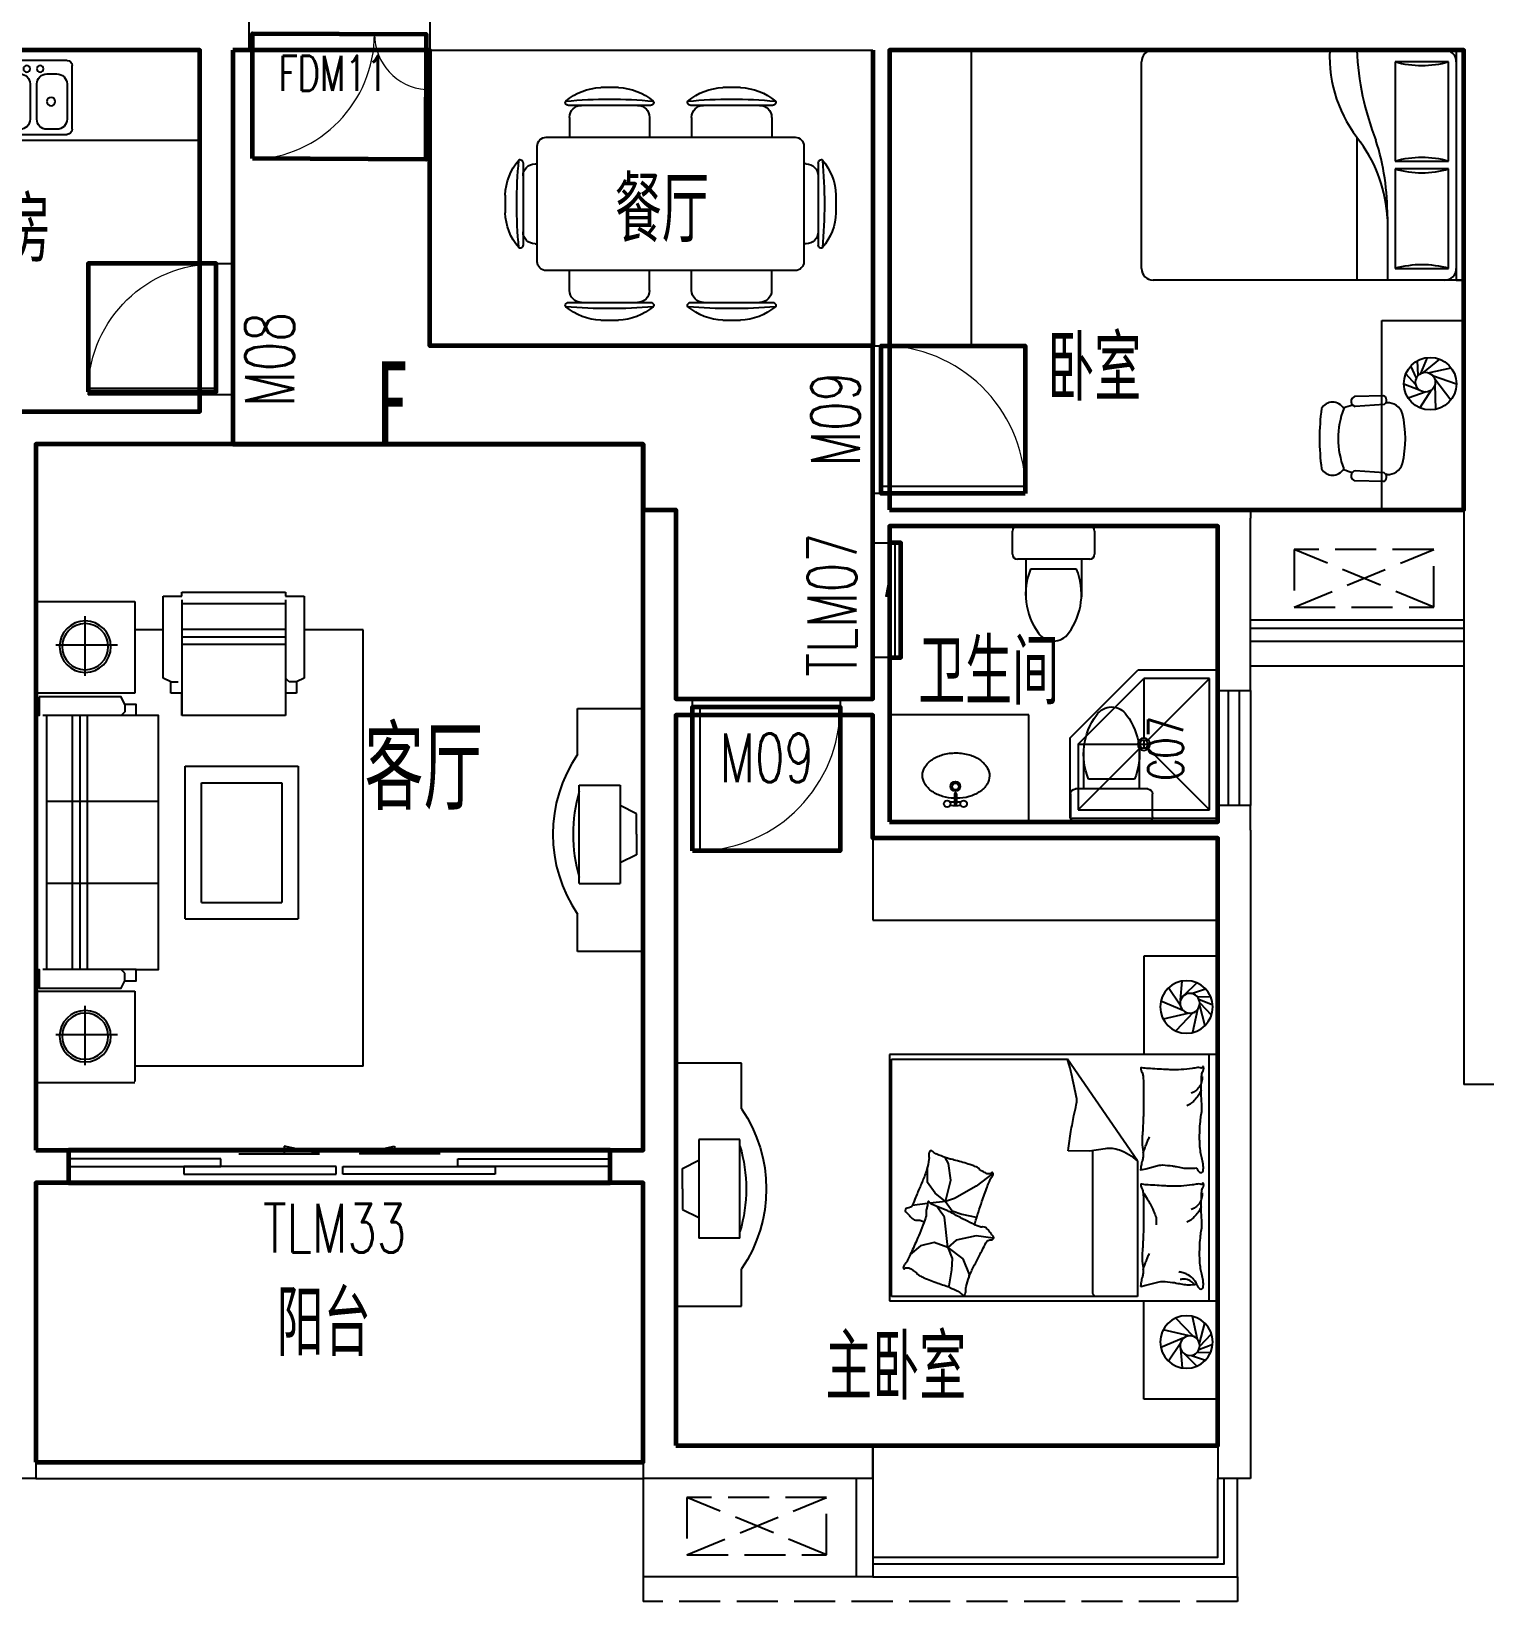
# Model space of a CAD drawing. Extents: x -503102 to -474302, y -636822 to -607622.
# Drawn here: x -492328 to -483476, y -636822 to -627257 of the extents above; entities that cross this region are included whole.
import ezdxf
from ezdxf.enums import TextEntityAlignment as Align

# ---------------------------------------------------------------- set-up
doc = ezdxf.new("R2010")
doc.units = 0
doc.header["$LTSCALE"] = 1000
doc.header["$MEASUREMENT"] = 0
doc.linetypes.add('DASH', pattern=[0.35, 0.25, -0.1])
doc.linetypes.add('HIDDEN2', pattern=[4, 3, -1])
doc.layers.get('0').update_dxf_attribs({"linetype": 'CONTINUOUS'})
for name, color, linetype in [('BACONY', 6, 'CONTINUOUS'), ('FUR', 8, 'CONTINUOUS'), ('PUB_TEXT', 7, 'CONTINUOUS'), ('rname', 255, 'CONTINUOUS'), ('Text(文字)', 7, 'CONTINUOUS'), ('WALL', 2, 'CONTINUOUS'), ('WINDOW', 3, 'CONTINUOUS'), ('WINDOW_TEXT', 7, 'CONTINUOUS'), ('厨洁', 151, 'CONTINUOUS'), ('家具', 145, 'CONTINUOUS'), ('看线', 4, 'CONTINUOUS')]:
    doc.layers.add(name, color=color, linetype=linetype)
for name, color, linetype, lineweight in [('GT_卧室', 1, 'CONTINUOUS', 60), ('GT_卫生间', 5, 'CONTINUOUS', 60), ('GT_厨房', 4, 'CONTINUOUS', 60), ('GT_客厅', 2, 'CONTINUOUS', 60), ('GT_过道', 30, 'CONTINUOUS', 60), ('GT_门', 245, 'CONTINUOUS', 60), ('GT_阳台', 6, 'CONTINUOUS', 60), ('GT_餐厅', 3, 'CONTINUOUS', 60)]:
    doc.layers.add(name, color=color, linetype=linetype, lineweight=lineweight)
doc.styles.add('_TCH_WINDOW', font='SIMPLEX', dxfattribs={"height": 3.5, "bigfont": 'GBCBIG'})
doc.styles.add('ATT', font='TXT')
doc.styles.add('DIM_FONT', font='ROMAND.shx', dxfattribs={"width": 0.7})
doc.styles.add('HZ', font='', dxfattribs={"width": 0.8})
doc.styles.get("Standard").update_dxf_attribs({"font": 'GBENOR', "bigfont": 'GBCBIG'})
doc.styles.get('HZ').set_extended_font_data('FangSong_GB2312')

# ---------------------------------------------------------------- blocks, each defined once
blk = doc.blocks.new('A$C6A1B0631')
for p, q in [((30, 697.2), (470, 697.2)), ((0, 527.2), (0, 667.2)), ((500, 667.2), (500, 527.2)), ((470, 497.2), (30, 497.2)), ((80.3, 496.8), (80.3, 266.8)), ((419.7, 496.8), (419.7, 266.8)), ((389.7, 436.8), (110.3, 436.8))]:
    blk.add_line(p, q)
for centre, radius, start, end in [((30, 667.2), 30, 90, 180), ((470, 667.2), 30, 0, 90), ((30, 527.2), 30, 180, 270), ((470, 527.2), 30, 270, 360), ((477.4, 284.4), 397.5, 157.45048, 216.63814), ((22.6, 284.4), 397.5, 323.36186, 382.54952), ((250, 107.7), 109.8, 213.45086, 326.54914)]:
    blk.add_arc(centre, radius, start, end)
blk = doc.blocks.new('12121')
at = {"layer": '厨洁'}
for p, q in [((21333, 79451.7), (22233, 79451.7)), ((21333, 78964.2), (21333, 79451.7)), ((21383, 79401.7), (22183, 79401.7)), ((21383, 79401.7), (21756.5, 79028.2)), ((21383, 79001.7), (21383, 79401.7)), ((22183, 79401.7), (21809.2, 79027.9)), ((22183, 79401.7), (22183, 78601.7)), ((22233, 79451.7), (22233, 78551.7)), ((22233, 79451.7), (22233, 78901.7)), ((21783, 79001.7), (21783, 79026.7)), ((21333, 78964.2), (21745.5, 78551.7)), ((21383, 79001.7), (21783, 78601.7)), ((21383, 79001.7), (21745.5, 79001.7)), ((21758, 79001.7), (21783, 79001.7)), ((21783, 79001.7), (21808, 79001.7)), ((21783, 78976.7), (21783, 79001.7)), ((21783, 78601.7), (21783, 78964.2)), ((21809.4, 78975.3), (22183, 78601.7)), ((22233, 78551.7), (21745.5, 78551.7)), ((22183, 78601.7), (21783, 78601.7))]:
    blk.add_line(p, q, dxfattribs=at)
for radius in [37.5, 25]:
    blk.add_circle((21783, 79001.7), radius, dxfattribs=at)
blk = doc.blocks.new('_E0BEL')
for p, q in [((0.7, 117.5), (0.7, 175.5)), ((12.7, 117.5), (12.7, 175.5))]:
    blk.add_line(p, q)
at = {"elevation": 0}
for points in [[(-200.4, 7.9, -0.138026), (-186, 57.6, -0.10705), (-139.8, 105.2, -0.080655), (-76.4, 134.1, -0.06508), (0.7, 144.6, -0.068521)], [(12.7, 144.5, -0.061921), (85.8, 132.8, -0.080655), (148.7, 103, -0.10705), (194.1, 54.7, -0.138026), (207.8, 4.8, -0.138026), (193.4, -45, -0.10705), (147.2, -92.6, -0.080655), (83.8, -121.4, -0.068521), (2.6, -132, -0.068521), (-78.4, -120.2, -0.080655), (-141.3, -90.3, -0.10705), (-186.7, -42, -0.138026), (-200.4, 7.9, -0.138026)]]:
    blk.add_lwpolyline(points, format="xyb", dxfattribs=at)
for centre, radius in [((-43.3, 177.7, 0), 20), ((56.7, 177.7, 0), 20), ((7.2, 71.9, 0), 30), ((7.2, 71.9, 0), 20)]:
    blk.add_circle(centre, radius)
for centre, radius, start, end in [((6.7, -329.2, 0), 517, 86.4357, 93.5643), ((6.7, 684.7, 0), 517, 266.4357, 269.33501), ((6.7, 175.5, 0), 6, 360, 180), ((6.7, 117.5, 0), 6, 180, 360), ((6.7, 684.7, 0), 517, 270.66499, 273.5643)]:
    blk.add_arc(centre, radius, start, end)
at = {"style": 'DIM_FONT', "width": 0.8, "flags": 9}
for tag in ['YSIZE', 'XSIZE']:
    blk.add_attdef(tag, (0, 0), '', height=0.5, dxfattribs=at)
blk = doc.blocks.new('A$C2D356BCF')
at = {"layer": 'FUR'}
for p, q in [((146.8, 1481.7), (546.8, 1481.7)), ((146.8, 1201.7), (146.8, 1481.7)), ((546.8, 1481.7), (546.8, 1)), ((157.1, 1015.1), (407.1, 1015.1)), ((157.1, 415.1), (157.1, 1015.1)), ((407.1, 1015.1), (407.1, 415.1)), ((507.1, 840.1), (407.1, 890.1)), ((507.1, 715.1), (507.1, 840.1)), ((507.1, 715.1), (507.1, 590.1)), ((507.1, 590.1), (407.1, 540.1)), ((157.1, 415.1), (407.1, 415.1)), ((146.8, 0), (146.8, 228.4)), ((546.8, 1), (146.8, 0))]:
    blk.add_line(p, q, dxfattribs=at)
for centre, radius, start, end in [((861.6, 715.1), 864.8, 145.75534, 214.24466), ((1044.6, 715.1), 925, 163.62955, 196.37045)]:
    blk.add_arc(centre, radius, start, end, dxfattribs=at)
blk = doc.blocks.new('12PCOU13')
at = {"color": 0, "linetype": 'ByBlock'}
for p, q in [((23, 34), (2, 34)), ((3, -34), (3, 34)), ((10, 34), (10, -34)), ((12, 34), (12, -34)), ((14, 34), (14, -34)), ((24, 35), (23, 34)), ((27, 34), (23, 34)), ((24, 37), (24, 35)), ((33, 11), (3, 11)), ((33, -11), (3, -11)), ((23, -34), (2, -34)), ((27, -34), (23, -34)), ((24, -35), (23, -34)), ((24, -37), (24, -35))]:
    blk.add_line(p, q, dxfattribs=at)
blk.add_lwpolyline([(1, -39), (1, -34), (0, -34), (0, 34), (1, 34), (1, 39), (23, 39), (24, 37), (27, 37), (27, 34), (33, 34), (33, -34), (27, -34), (27, -37), (24, -37), (23, -39)], close=True, dxfattribs=at)
blk = doc.blocks.new('322342')
at = {"layer": 'FUR'}
for p, q in [((197611.1, 24942.6), (197611.1, 24339.6)), ((198169.8, 24942.6), (197611.1, 24942.6)), ((198169.8, 24339.6), (198169.8, 24942.6)), ((200542.6, 24942.6), (199983.9, 24942.6)), ((199983.9, 24942.6), (199983.9, 24339.6)), ((200542.6, 24339.6), (200542.6, 24942.6)), ((197878.1, 24444), (197878.1, 24820.8)), ((200250.9, 24444), (200250.9, 24820.8)), ((198063, 24641.1), (197701.5, 24641.1)), ((200435.7, 24641.1), (200074.2, 24641.1)), ((197611.1, 24339.6), (198169.8, 24339.6)), ((199983.9, 24339.6), (200534.3, 24339.6)), ((200442, 22949), (200442, 24339.6)), ((199544.2, 24032.3), (198614.8, 24032.3)), ((198614.8, 24032.3), (198614.8, 23344.3)), ((199544.2, 24032.3), (199544.2, 23344.3)), ((199444.2, 23932.3), (198714.8, 23932.3)), ((198714.8, 23932.3), (198714.8, 23444.3)), ((199444.2, 23932.3), (199444.2, 23444.3)), ((198714.8, 23444.3), (199444.2, 23444.3)), ((198614.8, 23344.3), (199544.2, 23344.3)), ((197783.6, 22949), (197783.6, 23307.9)), ((200442, 22949), (197783.6, 22949))]:
    blk.add_line(p, q, dxfattribs=at)
at = {"layer": 'FUR', "linetype": 'HIDDEN2'}
blk.add_line((197783.6, 24165.8), (197783.6, 24339.6), dxfattribs=at)
at = {"layer": 'FUR', "linetype": 'ByBlock'}
for p, q in [((197578, 24165.8), (197578, 24052)), ((198078.5, 24165.8), (197578, 24165.8)), ((198101.2, 24120.3), (198078.5, 24165.8)), ((198101.2, 24120.3), (198101.2, 24074.8)), ((198169.5, 24120.3), (198101.2, 24120.3)), ((198169.5, 24052), (198169.5, 24120.3)), ((197578, 24052), (197555.2, 24052)), ((197555.2, 24052), (197555.2, 23421.7)), ((197600.7, 24052), (198306, 24052)), ((197623.5, 24052), (197623.5, 23421.7)), ((197782.7, 23421.7), (197782.7, 24052)), ((197828.2, 23421.7), (197828.2, 24052)), ((197873.7, 23421.7), (197873.7, 24052)), ((198306, 24052), (198169.5, 24052)), ((198306, 23421.7), (198306, 24052)), ((197555.2, 23421.7), (197578, 23421.7)), ((197578, 23421.7), (197578, 23307.9)), ((197600.7, 23421.7), (198169.5, 23421.7)), ((198101.2, 23398.9), (198078.5, 23421.7)), ((198078.5, 23307.9), (198101.2, 23353.4)), ((198101.2, 23353.4), (198101.2, 23398.9)), ((198101.2, 23353.4), (198169.5, 23353.4)), ((198169.5, 23421.7), (198306, 23421.7)), ((198169.5, 23353.4), (198169.5, 23421.7)), ((197578, 23307.9), (198078.5, 23307.9))]:
    blk.add_line(p, q, dxfattribs=at)
at = {"layer": 'FUR'}
for centre, radius in [((197886.3, 24641.1), 156.5), ((197886.3, 24641.1), 140.5), ((200259.1, 24641.1), 156.5), ((200259.1, 24641.1), 140.5)]:
    blk.add_circle(centre, radius, dxfattribs=at)
at = {"layer": 'FUR', "xscale": 22.75000000000364, "yscale": 22.75000000000364, "zscale": 22.75, "rotation": 269.9999999967016}
blk.add_blockref('12PCOU13', (199079.5, 24945.2), dxfattribs=at)
blk = doc.blocks.new('$plan$00001557')
at = {"layer": 'FUR'}
for p, q in [((0, 1350), (-450, 1350)), ((-450, 1350), (-450, 750)), ((0, 750), (0, 1350)), ((-226.3, 1043.4), (-216.7, 1158.7)), ((-201.8, 1074), (-128.1, 1148.5)), ((-228.6, 1011.6), (-299.1, 1118)), ((-159.9, 1082.5), (-74.9, 1112.2)), ((-125.3, 1063.7), (-43, 1064.2)), ((-207.2, 976.5), (-346.3, 1035.2)), ((-174.4, 963.5), (-331.7, 926.4)), ((-150.3, 966.5), (-256.1, 855.3)), ((-124.2, 985.9), (-153.2, 845.3)), ((-114.8, 1047.6), (-30.2, 1013.5)), ((-111, 1011), (-78.5, 886.2)), ((-109.8, 1026.5), (-38.2, 950.4)), ((-2000, -750), (-2000, 750)), ((-2000, 750), (0, 750)), ((-1987.8, 724.2), (-1987.8, -721.6)), ((-488.5, 724.2), (-1987.8, 724.2)), ((-761.1, 704.2), (-761.1, -165.3)), ((-488.5, -103.5), (-488.5, 724.2)), ((-52.4, 750), (-52.4, -750)), ((0, 750), (0, -750)), ((-1638.1, 659.7), (-1644.6, 663)), ((-1621, 561.6), (-1638.1, 659.7)), ((-1552.2, 494.6), (-1514.4, 589.2)), ((-1514.4, 589.2), (-1517.8, 613.2)), ((-1645, 425.7), (-1552.2, 494.6)), ((-1645, 425.7), (-1617.5, 492.8)), ((-1617.5, 492.8), (-1621, 561.6)), ((-1810, 415.4), (-1872.6, 469)), ((-1727.5, 394.8), (-1810, 415.4)), ((-1645, 425.7), (-1727.5, 394.8)), ((-1645, 425.7), (-1663.9, 240)), ((-1593.5, 381), (-1645, 425.7)), ((-1471.4, 355.2), (-1593.5, 381)), ((-1368.3, 369), (-1471.4, 355.2)), ((-1663.9, 240), (-1700, 190.1)), ((-1658, 144.5), (-1616.6, 201.8)), ((-1616.6, 201.8), (-1559.3, 221.6)), ((-1559.3, 221.6), (-1470.4, 241.4)), ((-1766.9, 158.1), (-1861.5, 170)), ((-1658, 144.5), (-1752.2, 156.3)), ((-1658, 144.5), (-1721.3, 95.1)), ((-1700, 190.1), (-1708.6, 178)), ((-1602.7, 126.7), (-1658, 144.5)), ((-1658, 144.5), (-1626.4, 16)), ((-1472.4, 51.6), (-1602.7, 126.7)), ((-1721.3, 95.1), (-1768.7, 29.9)), ((-1768.7, 29.9), (-1768.7, -63)), ((-1626.4, 16), (-1640.3, -86.8)), ((-1368.4, -27.6), (-1472.4, 51.6)), ((-1640.3, -86.8), (-1660.3, -122.8)), ((-488.5, -103.5), (-915.9, -721.6)), ((0, -750), (-2000, -750)), ((-1987.8, -721.6), (-915.9, -721.6)), ((-450, -1350), (-450, -750)), ((0, -750), (0, -1350)), ((-150.3, -1005.4), (-256.1, -894.2)), ((-124.2, -1024.8), (-153.2, -884.1)), ((-111, -1049.9), (-78.5, -925.1)), ((-207.2, -1015.4), (-346.3, -1074.1)), ((-174.4, -1002.4), (-331.7, -965.3)), ((-228.6, -1050.5), (-299.1, -1156.9)), ((-109.8, -1065.3), (-38.2, -989.3)), ((-226.3, -1082.3), (-216.7, -1197.6)), ((-201.8, -1112.9), (-128.1, -1187.4)), ((-159.9, -1121.4), (-74.9, -1151)), ((-125.3, -1102.5), (-43, -1103.1)), ((-114.8, -1086.4), (-30.2, -1052.3)), ((0, -1350), (-450, -1350))]:
    blk.add_line(p, q, dxfattribs=at)
blk.add_lwpolyline([(-1583.2, 691.9, 0.101392), (-1559.2, 710.5, -0.223768), (-1546.2, 716.4, -0.25558), (-1541.4, 713.6, -0.081563), (-1535.1, 698.4, -0.071805), (-1533.7, 681.3, 0.069985), (-1532.2, 663.8, 0.03546), (-1514.8, 605.5, 0.029432), (-1484.8, 538.5, 0.001554), (-1467.9, 506.4, -0.00152), (-1450.7, 473.5, -0.004735), (-1433.4, 439.5, 0.00382), (-1412, 397.3, 0.296001), (-1378.1, 377.9, -0.649774), (-1367.5, 357.2, -0.02319), (-1371.7, 352.4, 0.0288), (-1375.1, 348.4, 0.005727), (-1380.4, 341.4, -0.004358), (-1387.3, 332.2, -0.027528), (-1402.8, 314, -0.046214), (-1413.5, 304.5, -0.194121), (-1430, 300.5, 0.133719), (-1453.8, 297.5, 0.011505), (-1496.2, 278.8, 0.008882), (-1550, 252.5, 0.012426), (-1618.4, 215.4, -0.033612), (-1644.2, 202.7), (-1700.5, 179.7), (-1744, 161.9, 0.224341), (-1757.3, 147.4, -0.722772), (-1766.1, 147.2, -0.103513), (-1766.6, 151, 0.053465), (-1766.9, 158.2, 0.030109), (-1771.5, 181.3, -0.031436), (-1775.9, 203.4, -0.05324), (-1776.4, 218.5, 0.05518), (-1776.8, 233.1, 0.056271), (-1783.4, 258.4, 0.0108), (-1834.8, 384.1, 0.00456), (-1872.6, 469, 0.01125), (-1889, 502.9, 0.069394), (-1901.6, 520.8, -0.079756), (-1912.2, 536.7, -0.106399), (-1915.4, 551.1, -0.328642), (-1912.4, 555.4, -0.299547), (-1905.7, 553.5, 0.189917), (-1896.5, 548.7, 0.033518), (-1886.2, 548.3, 0.075627), (-1881.6, 549.2, 0.053489), (-1874, 552.7, 0.017838), (-1853, 566.5, 0.038394), (-1830.2, 585.5, -0.059529), (-1814.9, 597.1, -0.035943), (-1789.6, 609.7, -0.011245), (-1705.4, 641.9, -0.006203), (-1666.8, 655.1, 0.010783), (-1644.6, 663, 0.019485), (-1631.7, 668.4, 0.005062)], format="xyb", close=True, dxfattribs=at)
for points in [[(-126.8, 649, -0.263368), (-108, 677, -0.494818), (-89.3, 667.8, -0.049225), (-87.5, 650.1, -0.036831), (-89.3, 626.5, -0.031893), (-97.4, 588.5, 0.035782), (-104.4, 554.6, 0.032941), (-110.3, 464.9, 0.026564), (-104.4, 353.7, 0.017905), (-99, 316.2, -0.033397), (-96.8, 296, -0.03204), (-97.5, 258.9, 0.018442), (-100.5, 194.6, 0.010837), (-99.8, 129.8, 0.014624), (-96.8, 81.9, 0.111249), (-89.5, 59.4, -0.153708), (-85.5, 42.5, -0.076444), (-87.2, 35, -0.215512), (-89.3, 33.1, -0.585858), (-92.3, 35.7, 0.363489), (-94.9, 40.6, 0.191716), (-106.4, 40.6, -0.129675), (-123, 38.7, -0.01735), (-139.8, 41.7, 0.019326), (-154.9, 44.3, 0.018818), (-223.3, 51, 0.021828), (-282.6, 51.9, 0.006204), (-316.4, 50.5, 0.001963), (-423.3, 44.3, 0.028341), (-459.4, 40.1, -0.117014), (-468.3, 40.6, -0.36606), (-469.3, 42, -0.03973), (-466.5, 55.6, -0.048309), (-461, 69.4, 0.062981), (-457.1, 80, 0.04058), (-453.7, 103.4, 0.014345), (-451.4, 170.2, 0.005484), (-452.2, 295.6, 0.007153), (-455.2, 391.8, 0.008762), (-457.9, 434.3, -0.008153), (-460.8, 480, -0.06251), (-456.4, 537.1, 0.078669), (-454.4, 582.7, 0.047825), (-459.1, 605.1, -0.034494), (-466.5, 635.9, -0.023571), (-469.5, 661.2, -0.510228), (-468.3, 662.2), (-438.3, 654.7), (-355.7, 634, 0.073041), (-336.2, 632, 0.023305), (-275, 637.8, 0.018299), (-252.2, 641.8, -0.01097), (-214.2, 649.2, -0.042281), (-179.9, 652.1, -0.027201), (-126.5, 649.2)], [(-126.8, 649.2, -0.077379), (-152.1, 614.4, -0.077379), (-186.8, 588.9, -0.047525), (-211.5, 579, -0.047525), (-237.5, 573.9)], [(-142.8, 650.7, -0.05369), (-155.8, 636.5, -0.070312), (-168.1, 628.4, -0.015448), (-176.6, 624.6, -0.013244), (-186.8, 620.9, -0.082127), (-204.9, 617.9, -0.064164), (-228.1, 620.9)], [(-453.7, 558.6, 0.009729), (-444.6, 531.3, 0.009729), (-434.6, 504.4, 0.007971), (-425.5, 482.7, 0.007971), (-415.8, 461.2)], [(-1480.4, 286, 0.025626), (-1477.6, 274.4, 0.0108), (-1436, 145.1, 0.00456), (-1404.8, 57.6, 0.01125), (-1391, 22.5, 0.069394), (-1379.9, 3.7, -0.079756), (-1370.5, -12.9, -0.106399), (-1368.4, -27.6, -0.328642), (-1371.8, -31.6, -0.299547), (-1378.3, -29.2, 0.189917), (-1387.1, -23.7, 0.033518), (-1397.4, -22.5, 0.075627), (-1402, -23, 0.053489), (-1409.8, -26, 0.017838), (-1431.8, -38.1, 0.038394), (-1456.1, -55.3, -0.059529), (-1472.2, -65.7, -0.035943), (-1498.4, -76.3, -0.011245), (-1584.7, -101.9, -0.006203), (-1624.3, -112.2, 0.010783), (-1647, -118.3, 0.019485), (-1660.3, -122.8, 0.005062), (-1710.5, -142.4, 0.101392), (-1735.8, -159.1, -0.223768), (-1749.2, -164, -0.25558), (-1753.8, -160.9, -0.081563), (-1758.9, -145.2, -0.071805), (-1759, -128.1, 0.069985), (-1759.1, -110.5, 0.03546), (-1772.1, -51, 0.029432), (-1796.8, 18, 0.001554), (-1811.2, 51.4, -0.00152), (-1825.8, 85.5, -0.004735), (-1840.5, 120.7, 0.00382), (-1858.6, 164.5, 0.296001), (-1890.9, 186.4, -0.649774), (-1899.9, 207.8, -0.02319), (-1895.3, 212.3, 0.0288), (-1891.6, 216, 0.005727), (-1885.8, 222.6, -0.004358), (-1878.2, 231.2, -0.027528), (-1861.4, 248.2, -0.046214), (-1849.9, 256.8, -0.194121), (-1833.2, 259.6, 0.133719), (-1809.2, 260.7, 0.005779), (-1787.2, 268.2, 0.008882)], [(-455.2, 89.4, 0.016108), (-429, 128.3, 0.024599), (-413.9, 155.1, 0.009477), (-390.6, 204.2, 0.015937), (-378.3, 234, 0.072521), (-374.7, 250.4, 0.033339), (-374.5, 286.6)], [(-100.6, 175.2, 0.027842), (-111.2, 198.9, 0.048685), (-119.3, 211.5, 0.023666), (-143.6, 239.4, 0.031223), (-164.3, 258.4, 0.046801), (-172, 263.5, 0.023191), (-188.7, 271.6)], [(-94.9, 93.2, 0.088153), (-98.4, 127.7, 0.088153), (-113.7, 158.9, 0.077547), (-135.3, 180.5, 0.077547), (-162.4, 194.6)], [(-126.8, -60.2, -0.263368), (-108, -32.3, -0.494818), (-89.3, -41.4, -0.049225), (-87.5, -59.1, -0.036831), (-89.3, -82.8, -0.031893), (-97.4, -120.7, 0.035782), (-104.4, -154.6, 0.032941), (-110.3, -244.3, 0.026564), (-104.4, -355.5, 0.017905), (-99, -393, -0.033397), (-96.8, -413.3, -0.03204), (-97.5, -450.3, 0.018442), (-100.5, -514.7, 0.010837), (-99.8, -579.4, 0.014624), (-96.8, -627.3, 0.111249), (-89.5, -649.9, -0.153708), (-85.5, -666.8, -0.076444), (-87.2, -674.2, -0.215512), (-89.3, -676.2, -0.585858), (-92.3, -673.5, 0.363489), (-94.9, -668.6, 0.191716), (-106.4, -668.6, -0.129675), (-123, -670.5, -0.01735), (-139.8, -667.5, 0.019326), (-154.9, -664.9, 0.018818), (-223.3, -658.3, 0.021828), (-282.6, -657.4, 0.006204), (-316.4, -658.8, 0.001963), (-423.3, -664.9, 0.028341), (-459.4, -669.2, -0.117014), (-468.3, -668.6, -0.36606), (-469.3, -667.2, -0.03973), (-466.5, -653.6, -0.048309), (-461, -639.9, 0.062981), (-457.1, -629.2, 0.04058), (-453.7, -605.8, 0.014345), (-451.4, -539.1, 0.005484), (-452.2, -413.6, 0.007153), (-455.2, -317.5, 0.008762), (-457.9, -274.9, -0.008153), (-460.8, -229.2, -0.06251), (-456.4, -172.1, 0.078669), (-454.4, -126.5, 0.047825), (-459.1, -104.1, -0.034494), (-466.5, -73.4, -0.023571), (-469.5, -48, -0.510228), (-468.3, -47.1), (-438.3, -54.6), (-355.7, -75.2, 0.073041), (-336.2, -77.2, 0.023305), (-275, -71.5, 0.018299), (-252.2, -67.4, -0.01097), (-214.2, -60.1, -0.042281), (-179.9, -57.2, -0.027201), (-126.5, -60.1)], [(-911.7, -164.1, 0.007867), (-893.9, -281.7, 0.009508), (-875.9, -378.5, 0.006616), (-861.5, -443.5, -0.023828), (-858.2, -461.7, -0.080713), (-858.7, -480.3, -0.009591), (-890.6, -632.9, -0.013133), (-899.2, -666.4, -0.007859), (-915.9, -721.6)], [(-488.5, -103.5, -0.085272), (-598.6, -166.8, -0.124044), (-686.2, -176), (-781.6, -162.4), (-911.7, -164.1)], [(-453.7, -150.6, 0.009729), (-444.6, -177.9, 0.009729), (-434.6, -204.8, 0.007971), (-425.5, -226.6, 0.007971), (-415.8, -248)], [(-100.6, -534.1, 0.027842), (-111.2, -510.3, 0.048685), (-119.3, -497.8, 0.023666), (-143.6, -469.8, 0.031223), (-164.3, -450.8, 0.046801), (-172, -445.7, 0.023191), (-188.7, -437.7)], [(-94.9, -616.1, 0.088153), (-98.4, -581.5, 0.088153), (-113.7, -550.3, 0.077547), (-135.3, -528.7, 0.077547), (-162.4, -514.7)]]:
    blk.add_lwpolyline(points, format="xyb", dxfattribs=at)
for centre, radius in [((-190, 1001), 160), ((-169.7, 1023.3), 60), ((-190, -1039.9), 160), ((-169.7, -1062.2), 60)]:
    blk.add_circle(centre, radius, dxfattribs=at)
blk.add_arc((-741.1, 704.2), 20, 90, 180, dxfattribs=at)
at = {"layer": 'FUR', "width": 0.8, "flags": 9}
for tag in ['XSIZE', 'YSIZE']:
    blk.add_attdef(tag, (-190, 1001), '', height=0.5, rotation=295.94341, dxfattribs=at)
at = {"layer": 'FUR', "text_generation_flag": 4, "width": 0.8, "flags": 9}
for tag in ['XSIZE', 'YSIZE']:
    blk.add_attdef(tag, (-190, -1039.9), '', height=0.5, rotation=64.05659, dxfattribs=at)
blk = doc.blocks.new('12PSTG02')
at = {"color": 0, "linetype": 'ByBlock'}
for p, q in [((-5.882738, 11.493405), (-13.636493, 11.294805)), ((-5.73403, 9.170818), (-13.415554, 8.575543)), ((-4.996459, 9.562867), (-5.284204, 9.540568)), ((-5.882738, -11.493405), (-13.636493, -11.294805)), ((-5.73403, -9.170818), (-13.415554, -8.575543)), ((-4.996459, -9.562867), (-5.284204, -9.540568)), ((-4.996459, -9.562867), (-5.28099, -9.544821))]:
    blk.add_line(p, q, dxfattribs=at)
for centre, radius, start, end in [((-19.5, 6.311132), 3.452743, 30.392687, 149.607313), ((-12.998837, 0.943692), 7.999035, 97.334712, 116.212212), ((-13.097037, 9.970029), 1.4304, 112.156422, 257.133709), ((-6.286552, 10.301496), 1.258456, 296.04311, 431.283835), ((-4.647836, 5.578088), 4, 16.10866, 95), ((39.486083, 0), 62.486083, 172.590731, 187.409269), ((4.70097, 0), 22.70097, 159.208954, 200.791046), ((-28.187947, 0), 28.187947, 346.275006, 373.724994), ((-19.5, -6.311132), 3.452743, 210.392687, 329.607313), ((-12.998837, -1.056308), 7.999035, 243.61801, 261.904764), ((-4.647836, -5.578088), 4, 265, 343.89134), ((-13.097037, -9.970029), 1.4304, 102.866291, 247.843578), ((-6.286552, -10.301496), 1.258456, 288.716165, 423.95689)]:
    blk.add_arc(centre, radius, start, end, dxfattribs=at)
at = {"color": 0, "linetype": 'ByBlock', "style": 'ATT'}
for tag, p, flags in [('ITEM', (-22, -21), 3), ('ROOM_NUMBER', (-22, -29), 1)]:
    blk.add_attdef(tag, p, '', height=6, dxfattribs=dict(at, flags=flags))
blk = doc.blocks.new('-CHAI6')
at = {"xscale": 22.75, "yscale": 22.75, "zscale": 22.75}
blk.add_blockref('12PSTG02', (519.3, 28), dxfattribs=at)
blk = doc.blocks.new('M_C5')
for p, q in [((-70.8, 21.3), (-105.6, 120.2)), ((-60.2, 62.7), (-49.6, 152.1)), ((-28.1, 85.6), (7.4, 159.8)), ((-9, 88), (58.7, 149.2)), ((12.2, 83.3), (111.9, 114.4)), ((-54, -14.1), (-153.6, 45)), ((25.5, 75.4), (152, 50)), ((42.3, 52.6), (156.1, -35.1)), ((48.3, 20.6), (102.1, -123.2)), ((-26.4, -30), (-153, -46.9)), ((14.5, -26.2), (-99.1, -125.6)), ((40.5, -2.3), (5.1, -160))]:
    blk.add_line(p, q)
for centre, radius in [((0, 0), 160), ((-11.2, 28), 60)]:
    blk.add_circle(centre, radius)
at = {"width": 0.8, "flags": 9}
for tag in ['XSIZE', 'YSIZE']:
    blk.add_attdef(tag, (0, 0), '', height=0.5, dxfattribs=at)
blk = doc.blocks.new('434')
at = {"layer": 'FUR'}
for p, q in [((203562.4, 31868.7), (203562.4, 31915.3)), ((203562.4, 31915.3), (204962.4, 31915.3)), ((203562.4, 31868.7), (204962.4, 31868.7)), ((204962.4, 31868.7), (204962.4, 31915.3)), ((204962.4, 31915.3), (204962.4, 31499.3)), ((203562.4, 30021.3), (203562.4, 31798.7)), ((204239.1, 31822), (203632.4, 31822)), ((203632.4, 31822), (203632.4, 31495.3)), ((204239.1, 31495.3), (204239.1, 31822)), ((204892.4, 31822), (204285.7, 31822)), ((204285.7, 31822), (204285.7, 31495.3)), ((204892.4, 31495.3), (204892.4, 31822)), ((204962.4, 31798.7), (204962.4, 30021.3)), ((203632.4, 31495.3), (204239.1, 31495.3)), ((204285.7, 31495.3), (204892.4, 31495.3)), ((204577.4, 31448.7), (204962.4, 31448.7)), ((204099.1, 31262), (204962.4, 31262)), ((204892.4, 29951.3), (203632.4, 29951.3))]:
    blk.add_line(p, q, dxfattribs=at)
for centre, radius, start, end in [((203632.4, 31798.7), 70, 90, 180), ((204892.4, 31798.7), 70, 360, 450), ((203072.4, 31658.7), 583.3, 343.73979, 376.2602), ((204799.1, 31658.7), 583.3, 163.73979, 196.2602), ((203725.7, 31658.7), 583.3, 343.73979, 376.2602), ((205452.4, 31658.7), 583.3, 163.73979, 196.2602), ((203484, 32977.3), 1717, 272.61601, 291.40694), ((204558.4, 29984.5), 1464.3, 89.25816, 107.80337), ((204627.1, 30591.7), 857.8, 92.53978, 126.04031), ((203597.4, 31921.2), 824.6, 267.56726, 309.54608), ((203632.4, 30021.3), 70, 180, 270), ((204892.4, 30021.7), 70, 270.03305, 360.03305)]:
    blk.add_arc(centre, radius, start, end, dxfattribs=at)
blk = doc.blocks.new('drr')
at = {"layer": '厨洁'}
for p, q in [((264992.6, 83147.7), (264992.6, 83536.3)), ((265023.2, 83567), (265636.9, 83567)), ((265350.5, 83536.3), (265084.6, 83536.3)), ((265575.5, 83536.3), (265514.2, 83536.3)), ((265667.6, 83536.3), (265667.6, 83147.7)), ((265023.2, 83475), (265023.2, 83260.2)), ((265411.9, 83260.2), (265411.9, 83475)), ((265452.8, 83475), (265452.8, 83260.2)), ((265636.9, 83260.2), (265636.9, 83475)), ((265259.8, 83279.6), (265277.6, 83289.8)), ((265298.7, 83175.9), (265259.8, 83279.6)), ((265277.6, 83289.8), (265347.9, 83204.4)), ((265636.9, 83117), (265023.2, 83117)), ((265084.6, 83198.8), (265290.1, 83198.8)), ((265328, 83165.4), (265342.3, 83173.6)), ((265514.2, 83198.8), (265575.5, 83198.8))]:
    blk.add_line(p, q, dxfattribs=at)
for centre, radius in [((265217.6, 83367.6), 25.6), ((265539.7, 83367.6), 25.6), ((265268.7, 83168.2), 20.5), ((265391.4, 83168.2), 20.5), ((265473.2, 83168.2), 20.5)]:
    blk.add_circle(centre, radius, dxfattribs=at)
for centre, radius, start, end in [((265023.2, 83536.3), 30.7, 90, 180), ((265084.6, 83475), 61.4, 90, 180), ((265350.5, 83475), 61.4, 0, 90), ((265514.2, 83475), 61.4, 90, 180), ((265575.5, 83475), 61.4, 0, 90), ((265636.9, 83536.3), 30.7, 0, 90), ((265084.6, 83260.2), 61.4, 180, 270), ((265350.5, 83260.2), 61.4, 270, 360), ((265514.2, 83260.2), 61.4, 180, 270), ((265575.5, 83260.2), 61.4, 270, 360), ((265023.2, 83147.7), 30.7, 180, 270), ((265317.8, 83183.1), 20.5, 200.53768, 300), ((265332.1, 83191.4), 20.5, 300, 399.46232), ((265636.9, 83147.7), 30.7, 270, 360)]:
    blk.add_arc(centre, radius, start, end, dxfattribs=at)
blk = doc.blocks.new('5345')
at = {"layer": 'FUR'}
for p, q in [((207280.3, 31819.8), (207369.7, 31819.8)), ((207900.1, 31819.8), (207989.6, 31819.8)), ((207117.4, 31729.5), (207532.6, 31729.5)), ((207737.3, 31729.5), (208152.4, 31729.5)), ((207121.9, 31668.6), (207121.9, 31567.7)), ((207528.1, 31668.6), (207528.1, 31567.7)), ((207741.8, 31668.6), (207741.8, 31567.7)), ((208147.9, 31668.6), (208147.9, 31567.7)), ((208266.7, 31567.7), (207003.2, 31567.7)), ((206958.1, 31522.6), (206958.1, 30936)), ((208311.8, 30936), (208311.8, 31522.6)), ((206885.9, 31436.9), (206885.9, 31021.7)), ((206946.8, 31432.4), (206958.1, 31432.4)), ((208323.1, 31432.4), (208311.8, 31432.4)), ((208384, 31436.9), (208384, 31021.7)), ((206795.6, 31274), (206795.6, 31184.6)), ((208474.3, 31274), (208474.3, 31184.6)), ((206946.8, 31026.2), (206958.1, 31026.2)), ((208323.1, 31026.2), (208311.8, 31026.2)), ((207003.2, 30890.9), (208266.7, 30890.9)), ((207121.9, 30790), (207121.9, 30890.9)), ((207528.1, 30790), (207528.1, 30890.9)), ((207741.8, 30790), (207741.8, 30890.9)), ((208147.9, 30790), (208147.9, 30890.9)), ((207532.6, 30729.1), (207117.4, 30729.1)), ((208152.4, 30729.1), (207737.3, 30729.1)), ((207369.7, 30638.8), (207280.3, 30638.8)), ((207989.6, 30638.8), (207900.1, 30638.8))]:
    blk.add_line(p, q, dxfattribs=at)
for centre, radius, start, end in [((207289, 31535.1), 284.8, 91.76514, 130.72654), ((207361, 31535.1), 284.8, 49.27346, 88.23486), ((207908.9, 31535.1), 284.8, 91.76514, 130.72654), ((207980.8, 31535.1), 284.8, 49.27346, 88.23486), ((207109.1, 31744.1), 9.02, 130.72654, 202.66999), ((207117.4, 31747.6), 18, 202.66999, 270), ((207325, 29312.8), 2448.2, 84.8023, 95.1977), ((207182.9, 31668.6), 60.9, 90, 180), ((207467.2, 31668.6), 60.9, 0, 90), ((207532.6, 31747.6), 18, 270, 337.33001), ((207540.9, 31744.1), 9.02, 337.33001, 409.27346), ((207729, 31744.1), 9.02, 130.72654, 202.66999), ((207737.3, 31747.6), 18, 202.66999, 270), ((207944.9, 29312.8), 2448.2, 84.8023, 95.1977), ((207802.7, 31668.6), 60.9, 90, 180), ((208087, 31668.6), 60.9, 0, 90), ((208152.4, 31747.6), 18, 270, 337.33001), ((208160.8, 31744.1), 9.02, 337.33001, 409.27346), ((207003.2, 31522.6), 45.1, 90, 180), ((208266.7, 31522.6), 45.1, 0, 90), ((207080.3, 31265.3), 284.8, 139.27346, 178.23486), ((209302.6, 31229.3), 2448.2, 174.8023, 185.1977), ((206871.3, 31445.2), 9.02, 67.33001, 139.27346), ((206867.8, 31436.9), 18, 0, 67.33001), ((206946.8, 31371.4), 60.9, 90, 180), ((208323.1, 31371.4), 60.9, 0, 90), ((208402.1, 31436.9), 18, 112.66999, 180), ((208398.6, 31445.2), 9.02, 40.72654, 112.66999), ((205967.3, 31229.3), 2448.2, 354.8023, 365.1977), ((208189.6, 31265.3), 284.8, 1.76514, 40.72654), ((207080.3, 31193.3), 284.8, 181.76514, 220.72654), ((208189.6, 31193.3), 284.8, 319.27346, 358.23486), ((206946.8, 31087.2), 60.9, 180, 270), ((208323.1, 31087.2), 60.9, 270, 360), ((206871.3, 31013.4), 9.02, 220.72654, 292.66999), ((206867.8, 31021.7), 18, 292.66999, 360), ((208402.1, 31021.7), 18, 180, 247.33001), ((208398.6, 31013.4), 9.02, 247.33001, 319.27346), ((207003.2, 30936), 45.1, 180, 270), ((208266.7, 30936), 45.1, 270, 360), ((207182.9, 30790), 60.9, 180, 270), ((207467.2, 30790), 60.9, 270, 360), ((207802.7, 30790), 60.9, 180, 270), ((208087, 30790), 60.9, 270, 360), ((207109.1, 30714.5), 9.02, 157.33001, 229.27346), ((207117.4, 30711), 18, 90, 157.33001), ((207289, 30923.5), 284.8, 229.27346, 268.23486), ((207325, 33145.8), 2448.2, 264.8023, 275.1977), ((207361, 30923.5), 284.8, 271.76514, 310.72654), ((207532.6, 30711), 18, 22.66999, 90), ((207540.9, 30714.5), 9.02, 310.72654, 382.66999), ((207729, 30714.5), 9.02, 157.33001, 229.27346), ((207737.3, 30711), 18, 90, 157.33001), ((207944.9, 33145.8), 2448.2, 264.8023, 275.1977), ((207908.9, 30923.5), 284.8, 229.27346, 268.23486), ((207980.8, 30923.5), 284.8, 271.76514, 310.72654), ((208152.4, 30711), 18, 22.66999, 90), ((208160.8, 30714.5), 9.02, 310.72654, 382.66999)]:
    blk.add_arc(centre, radius, start, end, dxfattribs=at)
blk = doc.blocks.new('A$C3D92468E')
at = {"layer": 'WINDOW', "linetype": 'DASH'}
for p, q in [((850, 0), (0, 350)), ((0, 0), (850, 350))]:
    blk.add_line(p, q, dxfattribs=at)
blk.add_lwpolyline([(850, 0), (850, 350), (0, 350), (0, 0)], close=True, dxfattribs=at)
blk = doc.blocks.new('$DorLib2D$00000025')
at = {"const_width": 0.02}
for points in [[(0.481, -0.0014), (0.481, 0.6906)], [(-0.481, 0.0014), (-0.481, 0.3084)]]:
    blk.add_lwpolyline(points, dxfattribs=at)
at = {"lineweight": 13}
for centre, radius, start, end in [((0.5046, -0.0019), 0.6987, 91.93969, 179.72377), ((-0.5008, 0.0026), 0.3067, 359.78987, 445.75083)]:
    blk.add_arc(centre, radius, start, end, dxfattribs=at)
blk = doc.blocks.new('$DorLib2D$00000038')
for p, q in [((-0.037, 0.0233), (-0.1019, 0.0377)), ((-0.1019, 0.0377), (-0.1019, 0.0233)), ((0.037, 0.0233), (0.1019, 0.0377)), ((0.1019, 0.0377), (0.1019, 0.0233)), ((-0.5, 0), (-0.5, 0.025)), ((-0.5, 0.0141), (-0.5, 0)), ((-0.2187, 0.0141), (-0.5, 0.0141)), ((-0.5, 0), (-0.2187, 0)), ((-0.2875, 0), (-0.2875, -0.0141)), ((-0.0062, 0), (-0.2875, 0)), ((-0.2187, 0), (-0.2187, 0.0141)), ((-0.1857, 0.0233), (-0.037, 0.0233)), ((-0.0062, -0.0141), (-0.0062, 0)), ((0.0062, 0), (0.2875, 0)), ((0.0062, -0.0141), (0.0062, 0)), ((0.1857, 0.0233), (0.037, 0.0233)), ((0.2187, 0.0141), (0.5, 0.0141)), ((0.2187, 0), (0.2187, 0.0141)), ((0.5, 0), (0.2187, 0)), ((0.2875, 0), (0.2875, -0.0141)), ((0.5, 0.0141), (0.5, 0)), ((-0.2875, -0.0141), (-0.0062, -0.0141)), ((0.2875, -0.0141), (0.0062, -0.0141))]:
    blk.add_line(p, q)
blk = doc.blocks.new('$DorLib2D$00000001')
for p, q in [((0.45, 0.975), (0.5, 0.975)), ((0.45, 0), (0.45, 0.975)), ((0.5, 0), (0.5, 0.975)), ((0.5, 0), (0.45, 0))]:
    blk.add_line(p, q)
at = {"lineweight": 13}
blk.add_arc((0.475, 0), 0.975, 91.4693, 180, dxfattribs=at)
blk = doc.blocks.new('$TCHSYS$WIN2D')
for p, q in [((-0.5, 0.5), (0.5, 0.5)), ((0.5, 0.167), (-0.5, 0.167)), ((0.5, -0.167), (-0.5, -0.167)), ((-0.5, -0.5), (0.5, -0.5))]:
    blk.add_line(p, q)
blk = doc.blocks.new('$DorLib2D$00000020')
at = {"lineweight": 13}
blk.add_line((0.2, 0.07), (-0.2, 0.07), dxfattribs=at)
blk.add_lwpolyline([(-0.5, 0.12), (0.5, 0.12), (0.5, 0.17), (-0.5, 0.17)], close=True)
blk.add_lwpolyline([(-0.2, 0.07), (-0.035, 0.037), (-0.035, 0.07)], dxfattribs=at)
blk.add_solid([(-0.2, 0.07), (-0.035, 0.037), (-0.035, 0.07)], dxfattribs=at)

msp = doc.modelspace()

# ---------------------------------------------------------------- linework, layer by layer
at = {"layer": 'BACONY'}
for p, q in [((-492301.9, -635971.5), (-488601.9, -635971.5)), ((-492301.9, -636071.5), (-488601.9, -636071.5))]:
    msp.add_line(p, q, dxfattribs=at)
at = {"layer": 'FUR'}
for p, q in [((-486601.9, -629171.6), (-486601.9, -627371.6)), ((-487101.9, -629171.6), (-486601.9, -629171.6)), ((-487201.9, -632171.6), (-487201.9, -632671.5)), ((-487201.9, -632671.5), (-485101.9, -632670.2))]:
    msp.add_line(p, q, dxfattribs=at)
msp.add_lwpolyline([(-484102.1, -629018.6), (-483602.1, -629018.6), (-483601.9, -630171.6), (-484101.9, -630171.6)], close=True, dxfattribs=at)
at = {"layer": 'GT_卧室'}
for points in [[(-487101.9, -630171.6), (-483601.9, -630171.6), (-483601.9, -627371.6), (-487101.9, -627371.6), (-487101.9, -630171.6)], [(-488401.9, -635871.6), (-485101.9, -635871.6), (-485101.9, -632171.6), (-487201.9, -632171.6), (-487201.9, -631421.6), (-488401.9, -631421.6), (-488401.9, -635871.6)]]:
    msp.add_lwpolyline(points, dxfattribs=at)
at = {"layer": 'GT_卫生间'}
msp.add_lwpolyline([(-487101.9, -632071.6), (-485101.9, -632071.6), (-485101.9, -630271.6), (-487101.9, -630271.6), (-487101.9, -632071.6)], dxfattribs=at)
at = {"layer": 'GT_厨房'}
msp.add_lwpolyline([(-493801.9, -629571.6), (-491301.9, -629571.6), (-491301.9, -627371.6), (-493801.9, -627371.6), (-493801.9, -629571.6)], dxfattribs=at)
at = {"layer": 'GT_客厅'}
msp.add_lwpolyline([(-492301.9, -634071.6), (-488601.9, -634071.6), (-488601.9, -629771.6), (-492301.9, -629771.6), (-492301.9, -634071.6)], dxfattribs=at)
at = {"layer": 'GT_过道'}
msp.add_lwpolyline([(-491101.9, -627371.6), (-491101.9, -629771.6), (-488601.9, -629771.6), (-488601.9, -630171.6), (-488401.9, -630171.6), (-488401.9, -631321.6), (-487201.9, -631321.6), (-487201.9, -629171.6), (-489901.9, -629171.6), (-489901.9, -627371.6), (-491101.9, -627371.6)], dxfattribs=at)
at = {"layer": 'GT_门'}
for points in [[(-490980.9, -628031.3), (-490980.9, -627270.1), (-489922.8, -627273.2), (-489925.1, -628037.7), (-490980.9, -628031.3)], [(-491981.9, -629451.6), (-491201.9, -629451.6), (-491201.9, -628671.6), (-491981.9, -628671.6), (-491981.9, -629451.6)], [(-486274.4, -630071.6), (-487151.9, -630071.6), (-487151.9, -629171.6), (-486274.7, -629171.6), (-486274.7, -630071.6)], [(-487101.9, -631071.6), (-487032.9, -631071.6), (-487032.9, -630371.6), (-487101.9, -630371.6), (-487101.9, -631071.6)], [(-488301.9, -632249.1), (-488301.9, -631371.6), (-487401.9, -631371.6), (-487401.9, -632249.1), (-488301.9, -632249.1)], [(-492101.9, -634271.6), (-488801.9, -634271.6), (-488801.9, -634071.6), (-492101.9, -634071.6), (-492101.9, -634271.6)]]:
    msp.add_lwpolyline(points, dxfattribs=at)
at = {"layer": 'GT_阳台'}
msp.add_lwpolyline([(-492301.9, -635971.5), (-488601.9, -635971.6), (-488601.9, -634271.6), (-492301.9, -634271.6), (-492301.9, -635971.5)], dxfattribs=at)
at = {"layer": 'GT_餐厅'}
msp.add_lwpolyline([(-487201.9, -627371.6), (-487201.9, -629171.6), (-489901.9, -629171.6), (-489901.9, -627371.6)], dxfattribs=at)
at = {"layer": 'WALL', "linetype": 'Continuous'}
for p, q in [((-491001.9, -627371.6), (-491001.9, -627171.6)), ((-489901.9, -627171.6), (-489901.9, -627371.6)), ((-493801.9, -627371.6), (-492251.9, -627371.6)), ((-492251.9, -627371.6), (-491301.9, -627371.6)), ((-491301.9, -627371.6), (-491301.9, -628671.6)), ((-491101.9, -627371.6), (-491001.9, -627371.6)), ((-491101.9, -628671.6), (-491101.9, -627371.6)), ((-489901.9, -627371.6), (-487201.9, -627371.6)), ((-487201.9, -627371.6), (-487201.9, -629171.6)), ((-487101.9, -627371.6), (-485151.9, -627371.6)), ((-487101.9, -629171.6), (-487101.9, -627371.6)), ((-485151.9, -627371.6), (-483601.9, -627371.6)), ((-483601.9, -627371.6), (-483601.9, -632071.6)), ((-491301.9, -628671.6), (-491101.9, -628671.6)), ((-487201.9, -629171.6), (-487101.9, -629171.6)), ((-491101.9, -629471.6), (-491301.9, -629471.6)), ((-491301.9, -629471.6), (-491301.9, -629571.6)), ((-491101.9, -629771.6), (-491101.9, -629471.6)), ((-491301.9, -629571.6), (-492401.9, -629571.6)), ((-491101.9, -629771.6), (-492301.9, -629771.6)), ((-492301.9, -629771.6), (-492301.9, -634071.6)), ((-487101.9, -630071.6), (-487201.9, -630071.6)), ((-487201.9, -630071.6), (-487201.9, -630221.6)), ((-487101.9, -630171.6), (-487101.9, -630071.6)), ((-488601.9, -630171.6), (-488601.9, -631371.6)), ((-488401.9, -630171.6), (-488601.9, -630171.6)), ((-488401.9, -630171.6), (-488401.9, -631321.6)), ((-485101.9, -630171.6), (-487101.9, -630171.6)), ((-485101.9, -630171.6), (-485101.9, -630171.6)), ((-484901.9, -630171.6), (-485101.9, -630171.6)), ((-484901.9, -630171.6), (-484901.9, -630221.6)), ((-487201.9, -630221.6), (-487201.9, -630371.6)), ((-487101.9, -630371.6), (-487101.9, -630271.6)), ((-485101.9, -630271.6), (-487101.9, -630271.6)), ((-485101.9, -630271.6), (-485101.9, -631271.9)), ((-484901.9, -631271.9), (-484901.9, -630221.6)), ((-487201.9, -630371.6), (-487101.9, -630371.6)), ((-487101.9, -631071.6), (-487201.9, -631071.6)), ((-487201.9, -631071.6), (-487201.9, -631321.6)), ((-487101.9, -631371.6), (-487101.9, -631071.6)), ((-488301.9, -631321.6), (-488401.9, -631321.6)), ((-488301.9, -631421.6), (-488301.9, -631321.6)), ((-487201.9, -631321.6), (-487401.9, -631321.6)), ((-487401.9, -631321.6), (-487401.9, -631421.6)), ((-485101.9, -631271.9), (-484901.9, -631271.9)), ((-488601.9, -631371.6), (-488601.9, -634071.6)), ((-488401.9, -631421.6), (-488301.9, -631421.6)), ((-488401.9, -631421.6), (-488401.9, -634171.6)), ((-487401.9, -631421.6), (-487201.9, -631421.6)), ((-487201.9, -632171.6), (-487201.9, -631421.6)), ((-487101.9, -632071.6), (-487101.9, -631371.6)), ((-484901.9, -631971.9), (-485101.9, -631971.9)), ((-485101.9, -631971.9), (-485101.9, -632071.6)), ((-484901.9, -632121.6), (-484901.9, -631971.9)), ((-485101.9, -632071.6), (-487101.9, -632071.6)), ((-484901.9, -632121.6), (-484901.9, -636071.6)), ((-483601.9, -632071.6), (-483601.9, -633671.6)), ((-485101.9, -632171.6), (-487201.9, -632171.6)), ((-485101.9, -632171.6), (-485101.9, -636071.6)), ((-483401.9, -633671.6), (-483601.9, -633671.6)), ((-492101.9, -634071.6), (-492301.9, -634071.6)), ((-492101.9, -634271.6), (-492101.9, -634071.6)), ((-488601.9, -634071.6), (-488801.9, -634071.6)), ((-488801.9, -634071.6), (-488801.9, -634271.6)), ((-488401.9, -634171.6), (-488401.9, -635871.6)), ((-492301.9, -634271.6), (-492101.9, -634271.6)), ((-492301.9, -634271.6), (-492301.9, -636071.6)), ((-488801.9, -634271.6), (-488601.9, -634271.6)), ((-488601.9, -634271.6), (-488601.9, -636071.6)), ((-487201.9, -635871.6), (-488401.9, -635871.6)), ((-487201.9, -635871.6), (-487201.9, -636671.6)), ((-487201.9, -636071.6), (-487201.9, -635871.6)), ((-492301.9, -636071.6), (-492501.9, -636071.6)), ((-487201.9, -636071.6), (-488601.9, -636071.6)), ((-487301.9, -636671.6), (-487301.9, -636071.6)), ((-484901.9, -636071.6), (-485101.9, -636071.6)), ((-487202.5, -636671.6), (-487302.5, -636671.6))]:
    msp.add_line(p, q, dxfattribs=at)
at = {"layer": 'WINDOW', "linetype": 'Continuous'}
for p, q in [((-491301.9, -628671.6), (-491301.9, -629471.6)), ((-487101.9, -630371.6), (-487101.9, -631071.6)), ((-488601.9, -635971.6), (-488601.9, -636821.6)), ((-487301.9, -636671.6), (-488601.9, -636671.6))]:
    msp.add_line(p, q, dxfattribs=at)
at = {"layer": 'WINDOW'}
for p, q in [((-484901.9, -630171.6), (-483601.9, -630171.6)), ((-484901.9, -630841.6), (-483601.9, -630841.6)), ((-484901.9, -630891.6), (-483601.9, -630891.6)), ((-484901.9, -630971.6), (-483601.9, -630971.6)), ((-484901.9, -630971.6), (-483601.9, -630971.6)), ((-484901.9, -631121.6), (-483601.9, -631121.6))]:
    msp.add_line(p, q, dxfattribs=at)
at = {"layer": 'WINDOW', "color": 4, "linetype": 'Continuous'}
msp.add_line((-485101.9, -635871.6), (-487201.9, -635871.6), dxfattribs=at)
at = {"layer": 'WINDOW', "linetype": 'DASH'}
for p, q in [((-484981.9, -636671.6), (-484981.9, -636821.6)), ((-484981.9, -636821.6), (-488601.9, -636821.6))]:
    msp.add_line(p, q, dxfattribs=at)
at = {"layer": 'WINDOW', "color": 4, "linetype": 'Continuous'}
for points in [[(-487202.5, -636591.6), (-485061.9, -636591.6), (-485061.9, -636071.6)], [(-487201.9, -636671.6), (-484981.9, -636671.6), (-484981.9, -636071.6)], [(-487201.9, -636551.6), (-487201.9, -636551.6), (-485101.9, -636551.6), (-485101.9, -636071.6)]]:
    msp.add_lwpolyline(points, dxfattribs=at)
at = {"layer": '厨洁'}
for p, q in [((-491301.9, -627921.6), (-493251.9, -627921.6)), ((-486251.9, -631420), (-487101.9, -631420)), ((-486251.9, -632071.6), (-486251.9, -631420))]:
    msp.add_line(p, q, dxfattribs=at)
at = {"layer": '看线'}
msp.add_line((-492101.9, -634271.6), (-488801.9, -634271.6), dxfattribs=at)

# ---------------------------------------------------------------- block references
at = {"layer": 'FUR'}
for name, p, rotation in [('434', (-515517.2, -423809.2), 270), ('M_C5', (-483807.9, -629403.1), 49.99997222243339), ('-CHAI6', (-484477.9, -629765.7), 359.9999722290112)]:
    msp.add_blockref(name, p, dxfattribs=dict(at, rotation=rotation))
at = {"layer": 'FUR', "xscale": -1.199999999953432, "yscale": 1.200000000011639, "zscale": 1.199999999999999}
msp.add_blockref('5345', (-239272.7, -665783), dxfattribs=at)
at = {"layer": 'FUR', "xscale": -1}
for name, p, rotation in [('322342', (-467359.3, -433118.5, 0), 90), ('$plan$00001557', (-485101.9, -634239.3), 180)]:
    msp.add_blockref(name, p, dxfattribs=dict(at, rotation=rotation))
at = {"layer": 'WINDOW', "linetype": 'Continuous'}
ref = msp.add_blockref('$DorLib2D$00000025', (-490451.9, -627271.6), dxfattribs=dict(at, xscale=-1100, yscale=-1100, zscale=-1100))
ref.add_attrib('A', 'FDM11', (-490821.5, -627618.3), dxfattribs={"layer": 'WINDOW_TEXT', "linetype": 'Continuous', "height": 212.5, "style": '_TCH_WINDOW', "width": 0.705882})
ref = msp.add_blockref('$DorLib2D$00000001', (-491201.9, -629071.6), dxfattribs=dict(at, xscale=800, yscale=-800, zscale=800, rotation=270))
ref.add_attrib('A', 'M08', (-490728.1, -629542.7), dxfattribs={"layer": 'WINDOW_TEXT', "linetype": 'Continuous', "height": 297.5, "rotation": 90, "style": '_TCH_WINDOW', "width": 0.705882})
ref = msp.add_blockref('$DorLib2D$00000001', (-487151.9, -629621.6), dxfattribs=dict(at, xscale=-900, yscale=-900, zscale=-900, rotation=90))
ref.add_attrib('A', 'M09', (-487281.7, -629906.6), dxfattribs={"layer": 'WINDOW_TEXT', "linetype": 'Continuous', "height": 297.5, "rotation": 90, "style": '_TCH_WINDOW', "width": 0.705882})
ref = msp.add_blockref('$DorLib2D$00000020', (-487151.9, -630721.6), dxfattribs=dict(at, xscale=-700, yscale=-700, zscale=-700, rotation=90))
ref.add_attrib('A', 'TLM07', (-487303.1, -631186.6), dxfattribs={"layer": 'WINDOW_TEXT', "linetype": 'Continuous', "height": 297.5, "rotation": 90, "style": '_TCH_WINDOW', "width": 0.705882})
for p in [(-484636.3, -630763.5), (-488334.9, -636536.8)]:
    msp.add_blockref('A$C3D92468E', p, dxfattribs=at)
ref = msp.add_blockref('$TCHSYS$WIN2D', (-485001.9, -631621.9), dxfattribs=dict(at, xscale=700, yscale=200, zscale=700, rotation=270))
ref.add_attrib('A', 'C07', (-485312.9, -631821.4), dxfattribs={"layer": 'WINDOW_TEXT', "linetype": 'Continuous', "height": 212.5, "rotation": 90, "style": '_TCH_WINDOW', "width": 0.705882})
ref = msp.add_blockref('$DorLib2D$00000001', (-487851.9, -631371.6), dxfattribs=dict(at, xscale=900, yscale=900, zscale=900, rotation=180))
ref.add_attrib('A', 'M09', (-488136.9, -631830.4), dxfattribs={"layer": 'WINDOW_TEXT', "linetype": 'Continuous', "height": 297.5, "style": '_TCH_WINDOW', "width": 0.705882})
ref = msp.add_blockref('$DorLib2D$00000038', (-490451.9, -634171.6), dxfattribs=dict(at, xscale=3300, yscale=-3300, zscale=3300, rotation=180))
ref.add_attrib('A', 'TLM33', (-490916.9, -634695.4), dxfattribs={"layer": 'WINDOW_TEXT', "linetype": 'Continuous', "height": 297.5, "style": '_TCH_WINDOW', "width": 0.705882})
at = {"layer": '厨洁', "xscale": -1, "rotation": 180}
for name, p in [('drr', (-757748, -544317.1)), ('12121', (-507334.9, -552597.1)), ('A$C6A1B0631', (-485998.5, -631374.4))]:
    msp.add_blockref(name, p, dxfattribs=at)
at = {"layer": '厨洁'}
msp.add_blockref('A$C6A1B0631', (-486351.9, -630968.9), dxfattribs=at)
at = {"layer": '厨洁', "rotation": 180}
msp.add_blockref('_E0BEL', (-486692.6, -631784, 0), dxfattribs=at)
at = {"layer": '家具'}
msp.add_blockref('A$C2D356BCF', (-489148.6, -632862.6), dxfattribs=at)
at = {"layer": '家具', "xscale": -1}
msp.add_blockref('A$C2D356BCF', (-487855.1, -635022.6), dxfattribs=at)

# ---------------------------------------------------------------- texts
at = {"layer": 'PUB_TEXT', "style": 'HZ', "width": 0.6}
msp.add_text('F', height=500, dxfattribs=at).set_placement((-490232.9, -629766.5))
at = {"layer": 'rname'}
msp.add_text('客厅', height=500, dxfattribs=at).set_placement((-490299.2, -631999.4))
at = {"layer": 'Text(文字)', "style": 'HZ', "width": 0.6}
for s, p in [('餐厅', (-488774.4, -628503.7)), ('厨房', (-492780.6, -628625.4)), ('卧室', (-486139.8, -629470.3)), ('卫生间', (-486926.6, -631320.1)), ('阳台', (-490833.8, -635288.1))]:
    msp.add_text(s, height=350, dxfattribs=at).set_placement(p)
msp.add_text('主卧室', height=350, dxfattribs=at).set_placement((-487063.1, -635555.3), align=Align.CENTER)

doc.saveas('drawing.dxf')
